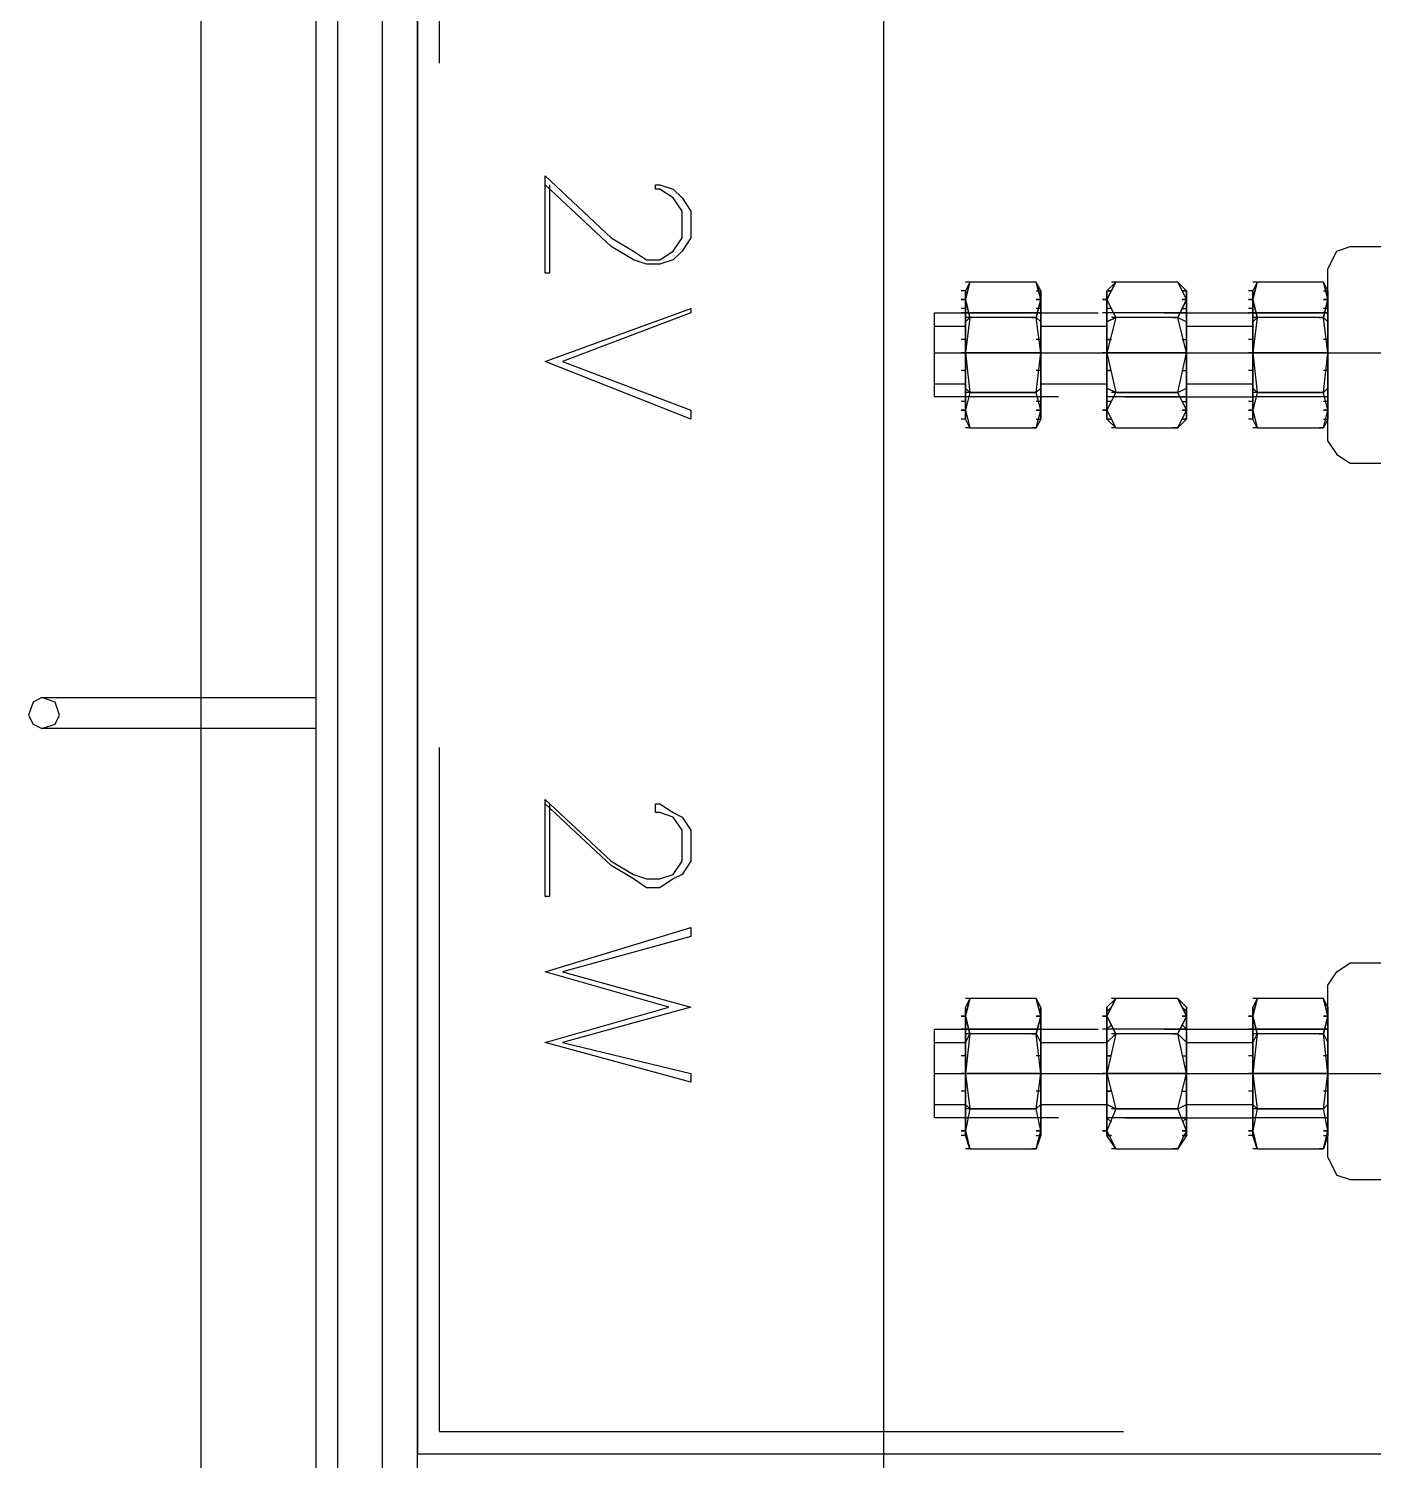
# Model space of a CAD drawing. Header units: metres. Extents: x 531263 to 531754, y 2674954 to 2675327.
# Drawn here: x 531490.2283 to 531490.4249, y 2675206.2842 to 2675206.4935 of the extents above; entities that cross this region are included whole.
import ezdxf

# ---------------------------------------------------------------- set-up
doc = ezdxf.new("R2010")
doc.units = ezdxf.units.M
doc.header["$MEASUREMENT"] = 0
doc.linetypes.add('PDF_IMPORT', pattern=[1, 0.8, -0.2])
doc.layers.add('IDT', color=7, linetype='Continuous')

# ---------------------------------------------------------------- blocks, each defined once
blk = doc.blocks.new('IDT')
at = {"layer": 'IDT', "color": 7}
blk.add_line((27.40598, 20.86041), (27.40598, 21.66041), dxfattribs=at)
at = {"layer": 'IDT', "color": 0, "lineweight": 25}
for p, q in [((27.47412, 21.5053), (27.47412, 21.01616)), ((27.47929, 21.01616), (27.47929, 21.5053)), ((27.48575, 21.5053), (27.48575, 21.01616)), ((27.48898, 21.01616), (27.48898, 21.5053)), ((27.50578, 21.01616), (27.50578, 21.5053)), ((27.47412, 21.47364), (27.26089, 21.47364)), ((27.47412, 21.04718), (27.47412, 21.47364)), ((27.33778, 21.43358), (27.32809, 21.43358)), ((27.33972, 21.43293), (27.33778, 21.43358)), ((27.34101, 21.43035), (27.33972, 21.43293)), ((27.34101, 21.43035), (27.34101, 21.4213)), ((27.34101, 21.42712), (27.34166, 21.42906)), ((27.34166, 21.42906), (27.34101, 21.42647)), ((27.34166, 21.42906), (27.34101, 21.42647)), ((27.35135, 21.42906), (27.34166, 21.42906)), ((27.34166, 21.42906), (27.3423, 21.42906)), ((27.35199, 21.42647), (27.35135, 21.42906)), ((27.35199, 21.42647), (27.35135, 21.42906)), ((27.35135, 21.42906), (27.35199, 21.42712)), ((27.35135, 21.42906), (27.35199, 21.42906)), ((27.36169, 21.42712), (27.36298, 21.42906)), ((27.36298, 21.42906), (27.36169, 21.42647)), ((27.36298, 21.42906), (27.36169, 21.42647)), ((27.37202, 21.42906), (27.36298, 21.42906)), ((27.36298, 21.42906), (27.36362, 21.42906)), ((27.37332, 21.42647), (27.37202, 21.42906)), ((27.37332, 21.42647), (27.37202, 21.42906)), ((27.37202, 21.42906), (27.37332, 21.42712)), ((27.37202, 21.42906), (27.37267, 21.42906)), ((27.38301, 21.42712), (27.38365, 21.42906)), ((27.38365, 21.42906), (27.38301, 21.42647)), ((27.38365, 21.42906), (27.38301, 21.42647)), ((27.38365, 21.42906), (27.3843, 21.42906)), ((27.39335, 21.42906), (27.38365, 21.42906)), ((27.39399, 21.42647), (27.39335, 21.42906)), ((27.39399, 21.42647), (27.39335, 21.42906)), ((27.39335, 21.42906), (27.39399, 21.42712)), ((27.39335, 21.42906), (27.39399, 21.42906)), ((27.34166, 21.42712), (27.34101, 21.42712)), ((27.34101, 21.42647), (27.34101, 21.42712)), ((27.34101, 21.42712), (27.34101, 21.42647)), ((27.34101, 21.42647), (27.34166, 21.42324)), ((27.34101, 21.42647), (27.34166, 21.42324)), ((27.34101, 21.42259), (27.34101, 21.42647)), ((27.34101, 21.42647), (27.34101, 21.42259)), ((27.34166, 21.42647), (27.34101, 21.42647)), ((27.34101, 21.42647), (27.34166, 21.42647)), ((27.35135, 21.42324), (27.35199, 21.42647)), ((27.35135, 21.42324), (27.35199, 21.42647)), ((27.35199, 21.42712), (27.35264, 21.42712)), ((27.35199, 21.42647), (27.35199, 21.42712)), ((27.35199, 21.42712), (27.35199, 21.42647)), ((27.35199, 21.42647), (27.35199, 21.42259)), ((27.35199, 21.42259), (27.35199, 21.42647)), ((27.35264, 21.42647), (27.35199, 21.42647)), ((27.35199, 21.42647), (27.35264, 21.42647)), ((27.36169, 21.42712), (27.36233, 21.42712)), ((27.36233, 21.42712), (27.36169, 21.42712)), ((27.36169, 21.42647), (27.36169, 21.42712)), ((27.36169, 21.42712), (27.36169, 21.42647)), ((27.36169, 21.42647), (27.36298, 21.42324)), ((27.36169, 21.42647), (27.36298, 21.42324)), ((27.36169, 21.42259), (27.36169, 21.42647)), ((27.36169, 21.42647), (27.36169, 21.42259)), ((27.36233, 21.42647), (27.36169, 21.42647)), ((27.36169, 21.42647), (27.36233, 21.42647)), ((27.37202, 21.42324), (27.37332, 21.42647)), ((27.37202, 21.42324), (27.37332, 21.42647)), ((27.37332, 21.42712), (27.37267, 21.42712)), ((27.37267, 21.42712), (27.37332, 21.42712)), ((27.37332, 21.42647), (27.37332, 21.42712)), ((27.37332, 21.42712), (27.37332, 21.42647)), ((27.37332, 21.42647), (27.37332, 21.42259)), ((27.37332, 21.42259), (27.37332, 21.42647)), ((27.37396, 21.42647), (27.37332, 21.42647)), ((27.37332, 21.42647), (27.37396, 21.42647)), ((27.38366, 21.42712), (27.38301, 21.42712)), ((27.38301, 21.42647), (27.38301, 21.42712)), ((27.38301, 21.42712), (27.38301, 21.42647)), ((27.38301, 21.42647), (27.38365, 21.42324)), ((27.38301, 21.42647), (27.38365, 21.42324)), ((27.38301, 21.42259), (27.38301, 21.42647)), ((27.38301, 21.42647), (27.38301, 21.42259)), ((27.38365, 21.42647), (27.38301, 21.42647)), ((27.38301, 21.42647), (27.38365, 21.42647)), ((27.39335, 21.42324), (27.39399, 21.42647)), ((27.39335, 21.42324), (27.39399, 21.42647)), ((27.39399, 21.42712), (27.39464, 21.42712)), ((27.39399, 21.42647), (27.39399, 21.42712)), ((27.39399, 21.42712), (27.39399, 21.42647)), ((27.39399, 21.42647), (27.39399, 21.42259)), ((27.39399, 21.42259), (27.39399, 21.42647)), ((27.39464, 21.42647), (27.39399, 21.42647)), ((27.39399, 21.42647), (27.39464, 21.42647)), ((27.34101, 21.42518), (27.34101, 21.42453)), ((27.34101, 21.42518), (27.34101, 21.42453)), ((27.34101, 21.42453), (27.34101, 21.42324)), ((27.34101, 21.42324), (27.34101, 21.42453)), ((27.34101, 21.42453), (27.35199, 21.42453)), ((27.35199, 21.42453), (27.35199, 21.42518)), ((27.35199, 21.42518), (27.35199, 21.42453)), ((27.37073, 21.42453), (27.35199, 21.42453)), ((27.35199, 21.42324), (27.35199, 21.42453)), ((27.35199, 21.42453), (27.35199, 21.42324)), ((27.36233, 21.42518), (27.36169, 21.42453)), ((27.36233, 21.42518), (27.36169, 21.42453)), ((27.36169, 21.42453), (27.36169, 21.42324)), ((27.36169, 21.42324), (27.36169, 21.42453)), ((27.36169, 21.42453), (27.37332, 21.42453)), ((27.37267, 21.42518), (27.37332, 21.42453)), ((27.37267, 21.42518), (27.37332, 21.42453)), ((27.37332, 21.42324), (27.37332, 21.42453)), ((27.37332, 21.42453), (27.37332, 21.42324)), ((27.38042, 21.42453), (27.39852, 21.42453)), ((27.38301, 21.42518), (27.38301, 21.42453)), ((27.38301, 21.42518), (27.38301, 21.42453)), ((27.38301, 21.42453), (27.38301, 21.42324)), ((27.38301, 21.42324), (27.38301, 21.42453)), ((27.38301, 21.42453), (27.39399, 21.42453)), ((27.39399, 21.42518), (27.39399, 21.42453)), ((27.39399, 21.42518), (27.39399, 21.42453)), ((27.39399, 21.42324), (27.39399, 21.42453)), ((27.39399, 21.42453), (27.39399, 21.42324)), ((27.39852, 21.42453), (27.39852, 21.41161)), ((27.34166, 21.42324), (27.34101, 21.41807)), ((27.34166, 21.42324), (27.34101, 21.41807)), ((27.34101, 21.42324), (27.34101, 21.4213)), ((27.34101, 21.4213), (27.34101, 21.42324)), ((27.34166, 21.42324), (27.34101, 21.42259)), ((27.34166, 21.42324), (27.34101, 21.42259)), ((27.34101, 21.41807), (27.34101, 21.42259)), ((27.34101, 21.42259), (27.34101, 21.41807)), ((27.34166, 21.42324), (27.35135, 21.42324)), ((27.35135, 21.42324), (27.34166, 21.42324)), ((27.3423, 21.42324), (27.34166, 21.42324)), ((27.34166, 21.42324), (27.3423, 21.42324)), ((27.35199, 21.41807), (27.35135, 21.42324)), ((27.35199, 21.41807), (27.35135, 21.42324)), ((27.35199, 21.42259), (27.35135, 21.42324)), ((27.35135, 21.42324), (27.35199, 21.42259)), ((27.35135, 21.42324), (27.35199, 21.42324)), ((27.35135, 21.42324), (27.35199, 21.42324)), ((27.35199, 21.4213), (27.35199, 21.42324)), ((27.35199, 21.42324), (27.35199, 21.4213)), ((27.35199, 21.42259), (27.35199, 21.41807)), ((27.35199, 21.41807), (27.35199, 21.42259)), ((27.36169, 21.42259), (27.35199, 21.42259)), ((27.36298, 21.42324), (27.36169, 21.41807)), ((27.36298, 21.42324), (27.36169, 21.41807)), ((27.36169, 21.42324), (27.36169, 21.4213)), ((27.36169, 21.4213), (27.36169, 21.42324)), ((27.36298, 21.42324), (27.36169, 21.42259)), ((27.36298, 21.42324), (27.36169, 21.42259)), ((27.36169, 21.41807), (27.36169, 21.42259)), ((27.36169, 21.42259), (27.36169, 21.41807)), ((27.36298, 21.42324), (27.37202, 21.42324)), ((27.37202, 21.42324), (27.36298, 21.42324)), ((27.36362, 21.42324), (27.36298, 21.42324)), ((27.36298, 21.42324), (27.36362, 21.42324)), ((27.37332, 21.41807), (27.37202, 21.42324)), ((27.37332, 21.41807), (27.37202, 21.42324)), ((27.37332, 21.42259), (27.37202, 21.42324)), ((27.37202, 21.42324), (27.37332, 21.42259)), ((27.37202, 21.42324), (27.37267, 21.42324)), ((27.37202, 21.42324), (27.37267, 21.42324)), ((27.37332, 21.4213), (27.37332, 21.42324)), ((27.37332, 21.42324), (27.37332, 21.4213)), ((27.37332, 21.42259), (27.37332, 21.41807)), ((27.37332, 21.41807), (27.37332, 21.42259)), ((27.38301, 21.42259), (27.37332, 21.42259)), ((27.38365, 21.42324), (27.38301, 21.41807)), ((27.38365, 21.42324), (27.38301, 21.41807)), ((27.38301, 21.42324), (27.38301, 21.4213)), ((27.38301, 21.4213), (27.38301, 21.42324)), ((27.38365, 21.42324), (27.38301, 21.42259)), ((27.38366, 21.42324), (27.38301, 21.42259)), ((27.38301, 21.41807), (27.38301, 21.42259)), ((27.38301, 21.42259), (27.38301, 21.41807)), ((27.3843, 21.42324), (27.38365, 21.42324)), ((27.38365, 21.42324), (27.3843, 21.42324)), ((27.38365, 21.42324), (27.39335, 21.42324)), ((27.39335, 21.42324), (27.38365, 21.42324)), ((27.39399, 21.41807), (27.39335, 21.42324)), ((27.39399, 21.41807), (27.39335, 21.42324)), ((27.39399, 21.42259), (27.39335, 21.42324)), ((27.39335, 21.42324), (27.39399, 21.42259)), ((27.39335, 21.42324), (27.39399, 21.42324)), ((27.39335, 21.42324), (27.39399, 21.42324)), ((27.39399, 21.4213), (27.39399, 21.42324)), ((27.39399, 21.42324), (27.39399, 21.4213)), ((27.39399, 21.42259), (27.39399, 21.41807)), ((27.39399, 21.41807), (27.39399, 21.42259)), ((27.39852, 21.42259), (27.39399, 21.42259)), ((27.34101, 21.4213), (27.34101, 21.41807)), ((27.34101, 21.41807), (27.34101, 21.4213)), ((27.34101, 21.42066), (27.34166, 21.42066)), ((27.34101, 21.42066), (27.34166, 21.42066)), ((27.35199, 21.41807), (27.35199, 21.4213)), ((27.35199, 21.4213), (27.35199, 21.41807)), ((27.35199, 21.42066), (27.35264, 21.42066)), ((27.36169, 21.4213), (27.36169, 21.41807)), ((27.36169, 21.41807), (27.36169, 21.4213)), ((27.36233, 21.42066), (27.36169, 21.42066)), ((27.36233, 21.42066), (27.36169, 21.42066)), ((27.37267, 21.42066), (27.37332, 21.42066)), ((27.37332, 21.42066), (27.37267, 21.42066)), ((27.37332, 21.41807), (27.37332, 21.4213)), ((27.37332, 21.4213), (27.37332, 21.41807)), ((27.38301, 21.4213), (27.38301, 21.41807)), ((27.38301, 21.41807), (27.38301, 21.4213)), ((27.38301, 21.42066), (27.38365, 21.42066)), ((27.38301, 21.42066), (27.38366, 21.42066)), ((27.39399, 21.41807), (27.39399, 21.4213)), ((27.39399, 21.4213), (27.39399, 21.41807)), ((27.39399, 21.42066), (27.39464, 21.42066)), ((27.34101, 21.41807), (27.34166, 21.41226)), ((27.34101, 21.41807), (27.34166, 21.41226)), ((27.34101, 21.41807), (27.34101, 21.41355)), ((27.34101, 21.41355), (27.34101, 21.41807)), ((27.34101, 21.41807), (27.34101, 21.41484)), ((27.34101, 21.41484), (27.34101, 21.41807)), ((27.35199, 21.41807), (27.34101, 21.41807)), ((27.34101, 21.41807), (27.35199, 21.41807)), ((27.34166, 21.41807), (27.34101, 21.41807)), ((27.34101, 21.41807), (27.34166, 21.41807)), ((27.35135, 21.41226), (27.35199, 21.41807)), ((27.35135, 21.41226), (27.35199, 21.41807)), ((27.35199, 21.41807), (27.35199, 21.41355)), ((27.35199, 21.41355), (27.35199, 21.41807)), ((27.35199, 21.41484), (27.35199, 21.41807)), ((27.35199, 21.41807), (27.35199, 21.41484)), ((27.35199, 21.41807), (27.35264, 21.41807)), ((27.36169, 21.41807), (27.36298, 21.41226)), ((27.36169, 21.41807), (27.36298, 21.41226)), ((27.36169, 21.41807), (27.36169, 21.41355)), ((27.36169, 21.41355), (27.36169, 21.41807)), ((27.36169, 21.41807), (27.36169, 21.41484)), ((27.36169, 21.41484), (27.36169, 21.41807)), ((27.37332, 21.41807), (27.36169, 21.41807)), ((27.36169, 21.41807), (27.37332, 21.41807)), ((27.36233, 21.41807), (27.36169, 21.41807)), ((27.36169, 21.41807), (27.36233, 21.41807)), ((27.37202, 21.41226), (27.37332, 21.41807)), ((27.37202, 21.41226), (27.37332, 21.41807)), ((27.37332, 21.41807), (27.37332, 21.41355)), ((27.37332, 21.41355), (27.37332, 21.41807)), ((27.37332, 21.41484), (27.37332, 21.41807)), ((27.37332, 21.41807), (27.37332, 21.41484)), ((27.37332, 21.41807), (27.37396, 21.41807)), ((27.38301, 21.41807), (27.38365, 21.41226)), ((27.38301, 21.41807), (27.38365, 21.41226)), ((27.38301, 21.41807), (27.38301, 21.41355)), ((27.38301, 21.41355), (27.38301, 21.41807)), ((27.38301, 21.41807), (27.38301, 21.41484)), ((27.38301, 21.41484), (27.38301, 21.41807)), ((27.39399, 21.41807), (27.38301, 21.41807)), ((27.38301, 21.41807), (27.39399, 21.41807)), ((27.38365, 21.41807), (27.38301, 21.41807)), ((27.38301, 21.41807), (27.38365, 21.41807)), ((27.39335, 21.41226), (27.39399, 21.41807)), ((27.39335, 21.41226), (27.39399, 21.41807)), ((27.39399, 21.41807), (27.39399, 21.41355)), ((27.39399, 21.41355), (27.39399, 21.41807)), ((27.39399, 21.41484), (27.39399, 21.41807)), ((27.39399, 21.41807), (27.39399, 21.41484)), ((27.39399, 21.41807), (27.39464, 21.41807)), ((27.43416, 21.41807), (27.43416, 21.41936)), ((27.43416, 21.41936), (27.45548, 21.41355)), ((27.4529, 21.41355), (27.43416, 21.41807)), ((27.34101, 21.41549), (27.34166, 21.41549)), ((27.34101, 21.41549), (27.34166, 21.41549)), ((27.34101, 21.41484), (27.34101, 21.41226)), ((27.34101, 21.41226), (27.34101, 21.41484)), ((27.34101, 21.41419), (27.34101, 21.40515)), ((27.35199, 21.41549), (27.35264, 21.41549)), ((27.35199, 21.41226), (27.35199, 21.41484)), ((27.35199, 21.41484), (27.35199, 21.41226)), ((27.36233, 21.41549), (27.36169, 21.41549)), ((27.36233, 21.41549), (27.36169, 21.41549)), ((27.36169, 21.41484), (27.36169, 21.41226)), ((27.36169, 21.41226), (27.36169, 21.41484)), ((27.37267, 21.41549), (27.37332, 21.41549)), ((27.37332, 21.41549), (27.37267, 21.41549)), ((27.37332, 21.41226), (27.37332, 21.41484)), ((27.37332, 21.41484), (27.37332, 21.41226)), ((27.38301, 21.41549), (27.38365, 21.41549)), ((27.38301, 21.41549), (27.38366, 21.41549)), ((27.38301, 21.41484), (27.38301, 21.41226)), ((27.38301, 21.41226), (27.38301, 21.41484)), ((27.39399, 21.41549), (27.39464, 21.41549)), ((27.39399, 21.41226), (27.39399, 21.41484)), ((27.39399, 21.41484), (27.39399, 21.41226)), ((27.34101, 21.41355), (27.34101, 21.40967)), ((27.34101, 21.40967), (27.34101, 21.41355)), ((27.34166, 21.41226), (27.34101, 21.41355)), ((27.34166, 21.41226), (27.34101, 21.41355)), ((27.34166, 21.41226), (27.34101, 21.40967)), ((27.34101, 21.40967), (27.34166, 21.41226)), ((27.34101, 21.41226), (27.34101, 21.41161)), ((27.34101, 21.41161), (27.34101, 21.41226)), ((27.36492, 21.41161), (27.34101, 21.41161)), ((27.34101, 21.41096), (27.34101, 21.41161)), ((27.34101, 21.41096), (27.34101, 21.41161)), ((27.34101, 21.41161), (27.35199, 21.41161)), ((27.34101, 21.41161), (27.34166, 21.41161)), ((27.34166, 21.41226), (27.35135, 21.41226)), ((27.34166, 21.41226), (27.35135, 21.41226)), ((27.3423, 21.41226), (27.34166, 21.41226)), ((27.34166, 21.41226), (27.3423, 21.41226)), ((27.35199, 21.41355), (27.35135, 21.41226)), ((27.35135, 21.41226), (27.35199, 21.41355)), ((27.35199, 21.40967), (27.35135, 21.41226)), ((27.35135, 21.41226), (27.35199, 21.40967)), ((27.35135, 21.41226), (27.35199, 21.41226)), ((27.35199, 21.41355), (27.35199, 21.40967)), ((27.35199, 21.40967), (27.35199, 21.41355)), ((27.36169, 21.41355), (27.35199, 21.41355)), ((27.35199, 21.41161), (27.35199, 21.41226)), ((27.35199, 21.41226), (27.35199, 21.41161)), ((27.35199, 21.41096), (27.35199, 21.41161)), ((27.35199, 21.41096), (27.35199, 21.41161)), ((27.35199, 21.41161), (27.35264, 21.41161)), ((27.36169, 21.41355), (27.36169, 21.40967)), ((27.36169, 21.40967), (27.36169, 21.41355)), ((27.36298, 21.41226), (27.36169, 21.41355)), ((27.36298, 21.41226), (27.36169, 21.41355)), ((27.36298, 21.41226), (27.36169, 21.40967)), ((27.36169, 21.40967), (27.36298, 21.41226)), ((27.36169, 21.41226), (27.36169, 21.41161)), ((27.36169, 21.41161), (27.36169, 21.41226)), ((27.36233, 21.41096), (27.36169, 21.41161)), ((27.36233, 21.41096), (27.36169, 21.41161)), ((27.36169, 21.41161), (27.37332, 21.41161)), ((27.36169, 21.41161), (27.36233, 21.41161)), ((27.36298, 21.41226), (27.37202, 21.41226)), ((27.36298, 21.41226), (27.37202, 21.41226)), ((27.36362, 21.41226), (27.36298, 21.41226)), ((27.36298, 21.41226), (27.36362, 21.41226)), ((27.37332, 21.41355), (27.37202, 21.41226)), ((27.37202, 21.41226), (27.37332, 21.41355)), ((27.37332, 21.40967), (27.37202, 21.41226)), ((27.37202, 21.41226), (27.37332, 21.40967)), ((27.37202, 21.41226), (27.37267, 21.41226)), ((27.37332, 21.41161), (27.37267, 21.41096)), ((27.37267, 21.41096), (27.37332, 21.41161)), ((27.37332, 21.41355), (27.37332, 21.40967)), ((27.37332, 21.40967), (27.37332, 21.41355)), ((27.38301, 21.41355), (27.37332, 21.41355)), ((27.37332, 21.41161), (27.37332, 21.41226)), ((27.37332, 21.41226), (27.37332, 21.41161)), ((27.37332, 21.41161), (27.37396, 21.41161)), ((27.39852, 21.41161), (27.37461, 21.41161)), ((27.38301, 21.41355), (27.38301, 21.40967)), ((27.38301, 21.40967), (27.38301, 21.41355)), ((27.38365, 21.41226), (27.38301, 21.41355)), ((27.38366, 21.41226), (27.38301, 21.41355)), ((27.38365, 21.41226), (27.38301, 21.40967)), ((27.38301, 21.40967), (27.38365, 21.41226)), ((27.38301, 21.41226), (27.38301, 21.41161)), ((27.38301, 21.41161), (27.38301, 21.41226)), ((27.38301, 21.41096), (27.38301, 21.41161)), ((27.38301, 21.41096), (27.38301, 21.41161)), ((27.38301, 21.41161), (27.39399, 21.41161)), ((27.38301, 21.41161), (27.38365, 21.41161)), ((27.3843, 21.41226), (27.38365, 21.41226)), ((27.38365, 21.41226), (27.3843, 21.41226)), ((27.38365, 21.41226), (27.39335, 21.41226)), ((27.38365, 21.41226), (27.39335, 21.41226)), ((27.39399, 21.41355), (27.39335, 21.41226)), ((27.39335, 21.41226), (27.39399, 21.41355)), ((27.39399, 21.40967), (27.39335, 21.41226)), ((27.39335, 21.41226), (27.39399, 21.40967)), ((27.39335, 21.41226), (27.39399, 21.41226)), ((27.39399, 21.41355), (27.39399, 21.40967)), ((27.39399, 21.40967), (27.39399, 21.41355)), ((27.39852, 21.41355), (27.39399, 21.41355)), ((27.39399, 21.41161), (27.39399, 21.41226)), ((27.39399, 21.41226), (27.39399, 21.41161)), ((27.39399, 21.41096), (27.39399, 21.41161)), ((27.39399, 21.41096), (27.39399, 21.41161)), ((27.39399, 21.41161), (27.39464, 21.41161)), ((27.43416, 21.40838), (27.4529, 21.41355)), ((27.45548, 21.41355), (27.43739, 21.40838)), ((27.34101, 21.40967), (27.34166, 21.40709)), ((27.34166, 21.40709), (27.34101, 21.40967)), ((27.34101, 21.40967), (27.34101, 21.40838)), ((27.34101, 21.40838), (27.34101, 21.40967)), ((27.34166, 21.40967), (27.34101, 21.40967)), ((27.34101, 21.40967), (27.34166, 21.40967)), ((27.35135, 21.40709), (27.35199, 21.40967)), ((27.35199, 21.40967), (27.35135, 21.40709)), ((27.35199, 21.40967), (27.35199, 21.40838)), ((27.35199, 21.40838), (27.35199, 21.40967)), ((27.35264, 21.40967), (27.35199, 21.40967)), ((27.35199, 21.40967), (27.35264, 21.40967)), ((27.36169, 21.40967), (27.36298, 21.40709)), ((27.36298, 21.40709), (27.36169, 21.40967)), ((27.36169, 21.40967), (27.36169, 21.40838)), ((27.36169, 21.40838), (27.36169, 21.40967)), ((27.36233, 21.40967), (27.36169, 21.40967)), ((27.36169, 21.40967), (27.36233, 21.40967)), ((27.37202, 21.40709), (27.37332, 21.40967)), ((27.37332, 21.40967), (27.37202, 21.40709)), ((27.37332, 21.40967), (27.37332, 21.40838)), ((27.37332, 21.40838), (27.37332, 21.40967)), ((27.37396, 21.40967), (27.37332, 21.40967)), ((27.37332, 21.40967), (27.37396, 21.40967)), ((27.38301, 21.40967), (27.38365, 21.40709)), ((27.38365, 21.40709), (27.38301, 21.40967)), ((27.38301, 21.40967), (27.38301, 21.40838)), ((27.38301, 21.40838), (27.38301, 21.40967)), ((27.38365, 21.40967), (27.38301, 21.40967)), ((27.38301, 21.40967), (27.38365, 21.40967)), ((27.39335, 21.40709), (27.39399, 21.40967)), ((27.39399, 21.40967), (27.39335, 21.40709)), ((27.39399, 21.40967), (27.39399, 21.40838)), ((27.39399, 21.40838), (27.39399, 21.40967)), ((27.39464, 21.40967), (27.39399, 21.40967)), ((27.39399, 21.40967), (27.39464, 21.40967)), ((27.34101, 21.40902), (27.34101, 21.40838)), ((27.34101, 21.40838), (27.34101, 21.40902)), ((27.34101, 21.40838), (27.34166, 21.40709)), ((27.35135, 21.40709), (27.35199, 21.40838)), ((27.35199, 21.40838), (27.35199, 21.40902)), ((27.35199, 21.40838), (27.35199, 21.40902)), ((27.36169, 21.40902), (27.36233, 21.40838)), ((27.36233, 21.40838), (27.36169, 21.40902)), ((27.36298, 21.40709), (27.36169, 21.40838)), ((27.37202, 21.40709), (27.37332, 21.40838)), ((27.37332, 21.40902), (27.37267, 21.40838)), ((27.37267, 21.40838), (27.37332, 21.40902)), ((27.38301, 21.40902), (27.38301, 21.40838)), ((27.38301, 21.40838), (27.38301, 21.40902)), ((27.38301, 21.40838), (27.38365, 21.40709)), ((27.39335, 21.40709), (27.39399, 21.40838)), ((27.39399, 21.40838), (27.39399, 21.40902)), ((27.39399, 21.40838), (27.39399, 21.40902)), ((27.4529, 21.40321), (27.43416, 21.40838)), ((27.43739, 21.40838), (27.45548, 21.40321)), ((27.34166, 21.40709), (27.35135, 21.40709)), ((27.34166, 21.40709), (27.3423, 21.40709)), ((27.35135, 21.40709), (27.35199, 21.40709)), ((27.36298, 21.40709), (27.37202, 21.40709)), ((27.36298, 21.40709), (27.36362, 21.40709)), ((27.37202, 21.40709), (27.37267, 21.40709)), ((27.38365, 21.40709), (27.3843, 21.40709)), ((27.38365, 21.40709), (27.39335, 21.40709)), ((27.39335, 21.40709), (27.39399, 21.40709)), ((27.33972, 21.40321), (27.33778, 21.40192)), ((27.34101, 21.40515), (27.33972, 21.40321)), ((27.45548, 21.40321), (27.43416, 21.39675)), ((27.43416, 21.39804), (27.4529, 21.40321)), ((27.33778, 21.40192), (27.32809, 21.40192)), ((27.43416, 21.39675), (27.43416, 21.39804)), ((27.43675, 21.38964), (27.43868, 21.39093)), ((27.43868, 21.39093), (27.44062, 21.39093)), ((27.44062, 21.39093), (27.44256, 21.38964)), ((27.45484, 21.37866), (27.45484, 21.39222)), ((27.45484, 21.39222), (27.45548, 21.39222)), ((27.45548, 21.39222), (27.45548, 21.37801)), ((27.43416, 21.38706), (27.43545, 21.38899)), ((27.43545, 21.38899), (27.43675, 21.38964)), ((27.43675, 21.38899), (27.43545, 21.38706)), ((27.43868, 21.38964), (27.43675, 21.38899)), ((27.44062, 21.38964), (27.43868, 21.38964)), ((27.44256, 21.38899), (27.44062, 21.38964)), ((27.44256, 21.38964), (27.44579, 21.3877)), ((27.44579, 21.38706), (27.44256, 21.38899)), ((27.43416, 21.38253), (27.43416, 21.38706)), ((27.43545, 21.38706), (27.43545, 21.38253)), ((27.44579, 21.3877), (27.45548, 21.37866)), ((27.45548, 21.37801), (27.44579, 21.38706)), ((27.43545, 21.38059), (27.43416, 21.38253)), ((27.43545, 21.38253), (27.43675, 21.38059)), ((27.43675, 21.37995), (27.43545, 21.38059)), ((27.43675, 21.38059), (27.43868, 21.37995)), ((27.43868, 21.37866), (27.43675, 21.37995)), ((27.43868, 21.37995), (27.43933, 21.37995)), ((27.43933, 21.37866), (27.43868, 21.37866)), ((27.43933, 21.37995), (27.43933, 21.37866)), ((27.48898, 21.36315), (27.48898, 21.36767)), ((27.48898, 21.36767), (27.52904, 21.36767)), ((27.52904, 21.36767), (27.5271, 21.36702)), ((27.53033, 21.36702), (27.52904, 21.36767)), ((27.5271, 21.36702), (27.52646, 21.36573)), ((27.52646, 21.36573), (27.5271, 21.36379)), ((27.53098, 21.36573), (27.53033, 21.36702)), ((27.53033, 21.36379), (27.53098, 21.36573)), ((27.5271, 21.36379), (27.52904, 21.36315)), ((27.52904, 21.36315), (27.53033, 21.36379)), ((27.52904, 21.36315), (27.48898, 21.36315)), ((27.33778, 21.3289), (27.32809, 21.3289)), ((27.33972, 21.32761), (27.33778, 21.3289)), ((27.34101, 21.32567), (27.33972, 21.32761)), ((27.34101, 21.32567), (27.34101, 21.31662)), ((27.34101, 21.32244), (27.34166, 21.32373)), ((27.34166, 21.32373), (27.34101, 21.32115)), ((27.34166, 21.32373), (27.34101, 21.32115)), ((27.35135, 21.32373), (27.34166, 21.32373)), ((27.34166, 21.32373), (27.3423, 21.32373)), ((27.35199, 21.32115), (27.35135, 21.32373)), ((27.35199, 21.32115), (27.35135, 21.32373)), ((27.35135, 21.32373), (27.35199, 21.32244)), ((27.35135, 21.32373), (27.35199, 21.32373)), ((27.36169, 21.32244), (27.36298, 21.32373)), ((27.36298, 21.32373), (27.36169, 21.32115)), ((27.36298, 21.32373), (27.36169, 21.32115)), ((27.37202, 21.32373), (27.36298, 21.32373)), ((27.36298, 21.32373), (27.36362, 21.32373)), ((27.37332, 21.32115), (27.37202, 21.32373)), ((27.37332, 21.32115), (27.37202, 21.32373)), ((27.37202, 21.32373), (27.37332, 21.32244)), ((27.37202, 21.32373), (27.37267, 21.32373)), ((27.38301, 21.32244), (27.38365, 21.32373)), ((27.38365, 21.32373), (27.38301, 21.32115)), ((27.38365, 21.32373), (27.38301, 21.32115)), ((27.38365, 21.32373), (27.3843, 21.32373)), ((27.39335, 21.32373), (27.38365, 21.32373)), ((27.39399, 21.32115), (27.39335, 21.32373)), ((27.39399, 21.32115), (27.39335, 21.32373)), ((27.39335, 21.32373), (27.39399, 21.32244)), ((27.39335, 21.32373), (27.39399, 21.32373)), ((27.34166, 21.32244), (27.34101, 21.32244)), ((27.34101, 21.32115), (27.34101, 21.32244)), ((27.34101, 21.32244), (27.34101, 21.32115)), ((27.35199, 21.32244), (27.35264, 21.32244)), ((27.35199, 21.32115), (27.35199, 21.32244)), ((27.35199, 21.32244), (27.35199, 21.32115)), ((27.36169, 21.32244), (27.36233, 21.32244)), ((27.36233, 21.32244), (27.36169, 21.32244)), ((27.36169, 21.32115), (27.36169, 21.32244)), ((27.36169, 21.32244), (27.36169, 21.32115)), ((27.37332, 21.32244), (27.37267, 21.32244)), ((27.37267, 21.32244), (27.37332, 21.32244)), ((27.37332, 21.32115), (27.37332, 21.32244)), ((27.37332, 21.32244), (27.37332, 21.32115)), ((27.38366, 21.32244), (27.38301, 21.32244)), ((27.38301, 21.32115), (27.38301, 21.32244)), ((27.38301, 21.32244), (27.38301, 21.32115)), ((27.39399, 21.32244), (27.39464, 21.32244)), ((27.39399, 21.32115), (27.39399, 21.32244)), ((27.39399, 21.32244), (27.39399, 21.32115)), ((27.43416, 21.32115), (27.43416, 21.32244)), ((27.43416, 21.32244), (27.45548, 21.31404)), ((27.34101, 21.32115), (27.34166, 21.31856)), ((27.34101, 21.32115), (27.34166, 21.31856)), ((27.34101, 21.31792), (27.34101, 21.32115)), ((27.34101, 21.32115), (27.34101, 21.31792)), ((27.34166, 21.32115), (27.34101, 21.32115)), ((27.34101, 21.32115), (27.34166, 21.32115)), ((27.34101, 21.31986), (27.34166, 21.31986)), ((27.34101, 21.31986), (27.34166, 21.31986)), ((27.35135, 21.31856), (27.35199, 21.32115)), ((27.35135, 21.31856), (27.35199, 21.32115)), ((27.35199, 21.32115), (27.35199, 21.31792)), ((27.35199, 21.31792), (27.35199, 21.32115)), ((27.35264, 21.32115), (27.35199, 21.32115)), ((27.35199, 21.32115), (27.35264, 21.32115)), ((27.35199, 21.31986), (27.35264, 21.31986)), ((27.35199, 21.31986), (27.35264, 21.31986)), ((27.36169, 21.32115), (27.36298, 21.31856)), ((27.36169, 21.32115), (27.36298, 21.31856)), ((27.36169, 21.31792), (27.36169, 21.32115)), ((27.36169, 21.32115), (27.36169, 21.31792)), ((27.36233, 21.32115), (27.36169, 21.32115)), ((27.36169, 21.32115), (27.36233, 21.32115)), ((27.36233, 21.31986), (27.36169, 21.31986)), ((27.36233, 21.31986), (27.36169, 21.31986)), ((27.37202, 21.31856), (27.37332, 21.32115)), ((27.37202, 21.31856), (27.37332, 21.32115)), ((27.37267, 21.31986), (27.37332, 21.31986)), ((27.37267, 21.31986), (27.37332, 21.31986)), ((27.37332, 21.32115), (27.37332, 21.31792)), ((27.37332, 21.31792), (27.37332, 21.32115)), ((27.37396, 21.32115), (27.37332, 21.32115)), ((27.37332, 21.32115), (27.37396, 21.32115)), ((27.38301, 21.32115), (27.38365, 21.31856)), ((27.38301, 21.32115), (27.38365, 21.31856)), ((27.38301, 21.31792), (27.38301, 21.32115)), ((27.38301, 21.32115), (27.38301, 21.31792)), ((27.38365, 21.32115), (27.38301, 21.32115)), ((27.38301, 21.32115), (27.38365, 21.32115)), ((27.38301, 21.31986), (27.38365, 21.31986)), ((27.38301, 21.31986), (27.38366, 21.31986)), ((27.39335, 21.31856), (27.39399, 21.32115)), ((27.39335, 21.31856), (27.39399, 21.32115)), ((27.39399, 21.32115), (27.39399, 21.31792)), ((27.39399, 21.31792), (27.39399, 21.32115)), ((27.39464, 21.32115), (27.39399, 21.32115)), ((27.39399, 21.32115), (27.39464, 21.32115)), ((27.39399, 21.31986), (27.39464, 21.31986)), ((27.39399, 21.31986), (27.39464, 21.31986)), ((27.4529, 21.31404), (27.43416, 21.32115)), ((27.34101, 21.31921), (27.34101, 21.31856)), ((27.34101, 21.31856), (27.34101, 21.31921)), ((27.34101, 21.31921), (27.35199, 21.31921)), ((27.34166, 21.31856), (27.34101, 21.31275)), ((27.34166, 21.31856), (27.34101, 21.31275)), ((27.34101, 21.31856), (27.34101, 21.31598)), ((27.34101, 21.31598), (27.34101, 21.31856)), ((27.34166, 21.31856), (27.34101, 21.31792)), ((27.34166, 21.31856), (27.34101, 21.31792)), ((27.34101, 21.31275), (27.34101, 21.31792)), ((27.34101, 21.31792), (27.34101, 21.31275)), ((27.34166, 21.31856), (27.35135, 21.31856)), ((27.35135, 21.31856), (27.34166, 21.31856)), ((27.3423, 21.31856), (27.34166, 21.31856)), ((27.34166, 21.31856), (27.3423, 21.31856)), ((27.35199, 21.31275), (27.35135, 21.31856)), ((27.35199, 21.31275), (27.35135, 21.31856)), ((27.35199, 21.31792), (27.35135, 21.31856)), ((27.35135, 21.31856), (27.35199, 21.31792)), ((27.35135, 21.31856), (27.35199, 21.31856)), ((27.35135, 21.31856), (27.35199, 21.31856)), ((27.37073, 21.31921), (27.35199, 21.31921)), ((27.35199, 21.31856), (27.35199, 21.31921)), ((27.35199, 21.31921), (27.35199, 21.31856)), ((27.35199, 21.31598), (27.35199, 21.31856)), ((27.35199, 21.31856), (27.35199, 21.31598)), ((27.35199, 21.31792), (27.35199, 21.31275)), ((27.35199, 21.31275), (27.35199, 21.31792)), ((27.36169, 21.31921), (27.36169, 21.31856)), ((27.36169, 21.31856), (27.36169, 21.31921)), ((27.36169, 21.31921), (27.37332, 21.31921)), ((27.36298, 21.31856), (27.36169, 21.31275)), ((27.36298, 21.31856), (27.36169, 21.31275)), ((27.36169, 21.31856), (27.36169, 21.31598)), ((27.36169, 21.31598), (27.36169, 21.31856)), ((27.36298, 21.31856), (27.36169, 21.31792)), ((27.36298, 21.31856), (27.36169, 21.31792)), ((27.36169, 21.31275), (27.36169, 21.31792)), ((27.36169, 21.31792), (27.36169, 21.31275)), ((27.36298, 21.31856), (27.37202, 21.31856)), ((27.37202, 21.31856), (27.36298, 21.31856)), ((27.36362, 21.31856), (27.36298, 21.31856)), ((27.36298, 21.31856), (27.36362, 21.31856)), ((27.37332, 21.31275), (27.37202, 21.31856)), ((27.37332, 21.31275), (27.37202, 21.31856)), ((27.37332, 21.31792), (27.37202, 21.31856)), ((27.37202, 21.31856), (27.37332, 21.31792)), ((27.37202, 21.31856), (27.37267, 21.31856)), ((27.37202, 21.31856), (27.37267, 21.31856)), ((27.37332, 21.31856), (27.37332, 21.31921)), ((27.37332, 21.31921), (27.37332, 21.31856)), ((27.37332, 21.31598), (27.37332, 21.31856)), ((27.37332, 21.31856), (27.37332, 21.31598)), ((27.37332, 21.31792), (27.37332, 21.31275)), ((27.37332, 21.31275), (27.37332, 21.31792)), ((27.38042, 21.31921), (27.39852, 21.31921)), ((27.38301, 21.31921), (27.38301, 21.31856)), ((27.38301, 21.31856), (27.38301, 21.31921)), ((27.38301, 21.31921), (27.39399, 21.31921)), ((27.38365, 21.31856), (27.38301, 21.31275)), ((27.38365, 21.31856), (27.38301, 21.31275)), ((27.38301, 21.31856), (27.38301, 21.31598)), ((27.38301, 21.31598), (27.38301, 21.31856)), ((27.38365, 21.31856), (27.38301, 21.31792)), ((27.38366, 21.31856), (27.38301, 21.31792)), ((27.38301, 21.31275), (27.38301, 21.31792)), ((27.38301, 21.31792), (27.38301, 21.31275)), ((27.3843, 21.31856), (27.38365, 21.31856)), ((27.38365, 21.31856), (27.3843, 21.31856)), ((27.38365, 21.31856), (27.39335, 21.31856)), ((27.39335, 21.31856), (27.38365, 21.31856)), ((27.39399, 21.31275), (27.39335, 21.31856)), ((27.39399, 21.31275), (27.39335, 21.31856)), ((27.39399, 21.31792), (27.39335, 21.31856)), ((27.39335, 21.31856), (27.39399, 21.31792)), ((27.39335, 21.31856), (27.39399, 21.31856)), ((27.39335, 21.31856), (27.39399, 21.31856)), ((27.39399, 21.31856), (27.39399, 21.31921)), ((27.39399, 21.31921), (27.39399, 21.31856)), ((27.39399, 21.31598), (27.39399, 21.31856)), ((27.39399, 21.31856), (27.39399, 21.31598)), ((27.39399, 21.31792), (27.39399, 21.31275)), ((27.39399, 21.31275), (27.39399, 21.31792)), ((27.39852, 21.31921), (27.39852, 21.30693)), ((27.34101, 21.31598), (27.34101, 21.31275)), ((27.34101, 21.31275), (27.34101, 21.31598)), ((27.34101, 21.31533), (27.34166, 21.31533)), ((27.34101, 21.31533), (27.34166, 21.31533)), ((27.36169, 21.31727), (27.35199, 21.31727)), ((27.35199, 21.31275), (27.35199, 21.31598)), ((27.35199, 21.31598), (27.35199, 21.31275)), ((27.35199, 21.31533), (27.35264, 21.31533)), ((27.36169, 21.31598), (27.36169, 21.31275)), ((27.36169, 21.31275), (27.36169, 21.31598)), ((27.36233, 21.31533), (27.36169, 21.31533)), ((27.36233, 21.31533), (27.36169, 21.31533)), ((27.37267, 21.31533), (27.37332, 21.31533)), ((27.37332, 21.31533), (27.37267, 21.31533)), ((27.38301, 21.31727), (27.37332, 21.31727)), ((27.37332, 21.31275), (27.37332, 21.31598)), ((27.37332, 21.31598), (27.37332, 21.31275)), ((27.38301, 21.31598), (27.38301, 21.31275)), ((27.38301, 21.31275), (27.38301, 21.31598)), ((27.38301, 21.31533), (27.38365, 21.31533)), ((27.38301, 21.31533), (27.38366, 21.31533)), ((27.39852, 21.31727), (27.39399, 21.31727)), ((27.39399, 21.31275), (27.39399, 21.31598)), ((27.39399, 21.31598), (27.39399, 21.31275)), ((27.39399, 21.31533), (27.39464, 21.31533)), ((27.45548, 21.31404), (27.43416, 21.30629)), ((27.43416, 21.30693), (27.4529, 21.31404)), ((27.34101, 21.31275), (27.34166, 21.30758)), ((27.34101, 21.31275), (27.34166, 21.30758)), ((27.34101, 21.31275), (27.34101, 21.30822)), ((27.34101, 21.30822), (27.34101, 21.31275)), ((27.34101, 21.31275), (27.34101, 21.31016)), ((27.34101, 21.31016), (27.34101, 21.31275)), ((27.35199, 21.31275), (27.34101, 21.31275)), ((27.34101, 21.31275), (27.35199, 21.31275)), ((27.34166, 21.31275), (27.34101, 21.31275)), ((27.34101, 21.31275), (27.34166, 21.31275)), ((27.35135, 21.30758), (27.35199, 21.31275)), ((27.35135, 21.30758), (27.35199, 21.31275)), ((27.35199, 21.31275), (27.35199, 21.30822)), ((27.35199, 21.30822), (27.35199, 21.31275)), ((27.35199, 21.31016), (27.35199, 21.31275)), ((27.35199, 21.31275), (27.35199, 21.31016)), ((27.35199, 21.31275), (27.35264, 21.31275)), ((27.36169, 21.31275), (27.36298, 21.30758)), ((27.36169, 21.31275), (27.36298, 21.30758)), ((27.36169, 21.31275), (27.36169, 21.30822)), ((27.36169, 21.30822), (27.36169, 21.31275)), ((27.36169, 21.31275), (27.36169, 21.31016)), ((27.36169, 21.31016), (27.36169, 21.31275)), ((27.37332, 21.31275), (27.36169, 21.31275)), ((27.36169, 21.31275), (27.37332, 21.31275)), ((27.36233, 21.31275), (27.36169, 21.31275)), ((27.36169, 21.31275), (27.36233, 21.31275)), ((27.37202, 21.30758), (27.37332, 21.31275)), ((27.37202, 21.30758), (27.37332, 21.31275)), ((27.37332, 21.31275), (27.37332, 21.30822)), ((27.37332, 21.30822), (27.37332, 21.31275)), ((27.37332, 21.31016), (27.37332, 21.31275)), ((27.37332, 21.31275), (27.37332, 21.31016)), ((27.37332, 21.31275), (27.37396, 21.31275)), ((27.38301, 21.31275), (27.38365, 21.30758)), ((27.38301, 21.31275), (27.38365, 21.30758)), ((27.38301, 21.31275), (27.38301, 21.30822)), ((27.38301, 21.30822), (27.38301, 21.31275)), ((27.38301, 21.31275), (27.38301, 21.31016)), ((27.38301, 21.31016), (27.38301, 21.31275)), ((27.39399, 21.31275), (27.38301, 21.31275)), ((27.38301, 21.31275), (27.39399, 21.31275)), ((27.38365, 21.31275), (27.38301, 21.31275)), ((27.38301, 21.31275), (27.38365, 21.31275)), ((27.39335, 21.30758), (27.39399, 21.31275)), ((27.39335, 21.30758), (27.39399, 21.31275)), ((27.39399, 21.31275), (27.39399, 21.30822)), ((27.39399, 21.30822), (27.39399, 21.31275)), ((27.39399, 21.31016), (27.39399, 21.31275)), ((27.39399, 21.31275), (27.39399, 21.31016)), ((27.39399, 21.31275), (27.39464, 21.31275)), ((27.34101, 21.31081), (27.34166, 21.31081)), ((27.34101, 21.31081), (27.34166, 21.31081)), ((27.34101, 21.31016), (27.34101, 21.30758)), ((27.34101, 21.30758), (27.34101, 21.31016)), ((27.34101, 21.30952), (27.34101, 21.30047)), ((27.35199, 21.31081), (27.35264, 21.31081)), ((27.35199, 21.30758), (27.35199, 21.31016)), ((27.35199, 21.31016), (27.35199, 21.30758)), ((27.36233, 21.31081), (27.36169, 21.31081)), ((27.36233, 21.31081), (27.36169, 21.31081)), ((27.36169, 21.31016), (27.36169, 21.30758)), ((27.36169, 21.30758), (27.36169, 21.31016)), ((27.37267, 21.31081), (27.37332, 21.31081)), ((27.37332, 21.31081), (27.37267, 21.31081)), ((27.37332, 21.30758), (27.37332, 21.31016)), ((27.37332, 21.31016), (27.37332, 21.30758)), ((27.38301, 21.31081), (27.38365, 21.31081)), ((27.38301, 21.31081), (27.38366, 21.31081)), ((27.38301, 21.31016), (27.38301, 21.30758)), ((27.38301, 21.30758), (27.38301, 21.31016)), ((27.39399, 21.31081), (27.39464, 21.31081)), ((27.39399, 21.30758), (27.39399, 21.31016)), ((27.39399, 21.31016), (27.39399, 21.30758)), ((27.34101, 21.30822), (27.34101, 21.30499)), ((27.34101, 21.30499), (27.34101, 21.30822)), ((27.34166, 21.30758), (27.34101, 21.30822)), ((27.34166, 21.30758), (27.34101, 21.30822)), ((27.34166, 21.30758), (27.34101, 21.30499)), ((27.34101, 21.30499), (27.34166, 21.30758)), ((27.34101, 21.30758), (27.34101, 21.30693)), ((27.34101, 21.30693), (27.34101, 21.30758)), ((27.34166, 21.30758), (27.35135, 21.30758)), ((27.34166, 21.30758), (27.35135, 21.30758)), ((27.3423, 21.30758), (27.34166, 21.30758)), ((27.34166, 21.30758), (27.3423, 21.30758)), ((27.35199, 21.30822), (27.35135, 21.30758)), ((27.35135, 21.30758), (27.35199, 21.30822)), ((27.35199, 21.30499), (27.35135, 21.30758)), ((27.35135, 21.30758), (27.35199, 21.30499)), ((27.35135, 21.30758), (27.35199, 21.30758)), ((27.36169, 21.30887), (27.35199, 21.30887)), ((27.35199, 21.30822), (27.35199, 21.30499)), ((27.35199, 21.30499), (27.35199, 21.30822)), ((27.35199, 21.30693), (27.35199, 21.30758)), ((27.35199, 21.30758), (27.35199, 21.30693)), ((27.36169, 21.30822), (27.36169, 21.30499)), ((27.36169, 21.30499), (27.36169, 21.30822)), ((27.36298, 21.30758), (27.36169, 21.30822)), ((27.36298, 21.30758), (27.36169, 21.30822)), ((27.36298, 21.30758), (27.36169, 21.30499)), ((27.36169, 21.30499), (27.36298, 21.30758)), ((27.36169, 21.30758), (27.36169, 21.30693)), ((27.36169, 21.30693), (27.36169, 21.30758)), ((27.36298, 21.30758), (27.37202, 21.30758)), ((27.36298, 21.30758), (27.37202, 21.30758)), ((27.36362, 21.30758), (27.36298, 21.30758)), ((27.36298, 21.30758), (27.36362, 21.30758)), ((27.37332, 21.30822), (27.37202, 21.30758)), ((27.37202, 21.30758), (27.37332, 21.30822)), ((27.37332, 21.30499), (27.37202, 21.30758)), ((27.37202, 21.30758), (27.37332, 21.30499)), ((27.37202, 21.30758), (27.37267, 21.30758)), ((27.38301, 21.30887), (27.37332, 21.30887)), ((27.37332, 21.30822), (27.37332, 21.30499)), ((27.37332, 21.30499), (27.37332, 21.30822)), ((27.37332, 21.30693), (27.37332, 21.30758)), ((27.37332, 21.30758), (27.37332, 21.30693)), ((27.38301, 21.30822), (27.38301, 21.30499)), ((27.38301, 21.30499), (27.38301, 21.30822)), ((27.38365, 21.30758), (27.38301, 21.30822)), ((27.38366, 21.30758), (27.38301, 21.30822)), ((27.38365, 21.30758), (27.38301, 21.30499)), ((27.38301, 21.30499), (27.38365, 21.30758)), ((27.38301, 21.30758), (27.38301, 21.30693)), ((27.38301, 21.30693), (27.38301, 21.30758)), ((27.3843, 21.30758), (27.38365, 21.30758)), ((27.38365, 21.30758), (27.3843, 21.30758)), ((27.38365, 21.30758), (27.39335, 21.30758)), ((27.38365, 21.30758), (27.39335, 21.30758)), ((27.39399, 21.30822), (27.39335, 21.30758)), ((27.39335, 21.30758), (27.39399, 21.30822)), ((27.39399, 21.30499), (27.39335, 21.30758)), ((27.39335, 21.30758), (27.39399, 21.30499)), ((27.39335, 21.30758), (27.39399, 21.30758)), ((27.39852, 21.30887), (27.39399, 21.30887)), ((27.39399, 21.30822), (27.39399, 21.30499)), ((27.39399, 21.30499), (27.39399, 21.30822)), ((27.39399, 21.30693), (27.39399, 21.30758)), ((27.39399, 21.30758), (27.39399, 21.30693)), ((27.36492, 21.30693), (27.34101, 21.30693)), ((27.34101, 21.30693), (27.35199, 21.30693)), ((27.34101, 21.30693), (27.34166, 21.30693)), ((27.34101, 21.30629), (27.34166, 21.30629)), ((27.34101, 21.30629), (27.34166, 21.30629)), ((27.34101, 21.30499), (27.34166, 21.30241)), ((27.34166, 21.30241), (27.34101, 21.30499)), ((27.34101, 21.30499), (27.34101, 21.3037)), ((27.34101, 21.3037), (27.34101, 21.30499)), ((27.34166, 21.30499), (27.34101, 21.30499)), ((27.34101, 21.30499), (27.34166, 21.30499)), ((27.35135, 21.30241), (27.35199, 21.30499)), ((27.35199, 21.30499), (27.35135, 21.30241)), ((27.35199, 21.30693), (27.35264, 21.30693)), ((27.35199, 21.30629), (27.35264, 21.30629)), ((27.35199, 21.30629), (27.35264, 21.30629)), ((27.35199, 21.30499), (27.35199, 21.3037)), ((27.35199, 21.3037), (27.35199, 21.30499)), ((27.35264, 21.30499), (27.35199, 21.30499)), ((27.35199, 21.30499), (27.35264, 21.30499)), ((27.36169, 21.30693), (27.37332, 21.30693)), ((27.36169, 21.30693), (27.36233, 21.30693)), ((27.36233, 21.30629), (27.36169, 21.30629)), ((27.36233, 21.30629), (27.36169, 21.30629)), ((27.36169, 21.30499), (27.36298, 21.30241)), ((27.36298, 21.30241), (27.36169, 21.30499)), ((27.36169, 21.30499), (27.36169, 21.3037)), ((27.36169, 21.3037), (27.36169, 21.30499)), ((27.36233, 21.30499), (27.36169, 21.30499)), ((27.36169, 21.30499), (27.36233, 21.30499)), ((27.37202, 21.30241), (27.37332, 21.30499)), ((27.37332, 21.30499), (27.37202, 21.30241)), ((27.37267, 21.30629), (27.37332, 21.30629)), ((27.37267, 21.30629), (27.37332, 21.30629)), ((27.37332, 21.30693), (27.37396, 21.30693)), ((27.37332, 21.30499), (27.37332, 21.3037)), ((27.37332, 21.3037), (27.37332, 21.30499)), ((27.37396, 21.30499), (27.37332, 21.30499)), ((27.37332, 21.30499), (27.37396, 21.30499)), ((27.39852, 21.30693), (27.37461, 21.30693)), ((27.38301, 21.30693), (27.39399, 21.30693)), ((27.38301, 21.30693), (27.38365, 21.30693)), ((27.38301, 21.30629), (27.38365, 21.30629)), ((27.38301, 21.30629), (27.38366, 21.30629)), ((27.38301, 21.30499), (27.38365, 21.30241)), ((27.38365, 21.30241), (27.38301, 21.30499)), ((27.38301, 21.30499), (27.38301, 21.3037)), ((27.38301, 21.3037), (27.38301, 21.30499)), ((27.38365, 21.30499), (27.38301, 21.30499)), ((27.38301, 21.30499), (27.38365, 21.30499)), ((27.39335, 21.30241), (27.39399, 21.30499)), ((27.39399, 21.30499), (27.39335, 21.30241)), ((27.39399, 21.30693), (27.39464, 21.30693)), ((27.39399, 21.30629), (27.39464, 21.30629)), ((27.39399, 21.30629), (27.39464, 21.30629)), ((27.39399, 21.30499), (27.39399, 21.3037)), ((27.39399, 21.3037), (27.39399, 21.30499)), ((27.39464, 21.30499), (27.39399, 21.30499)), ((27.39399, 21.30499), (27.39464, 21.30499)), ((27.43416, 21.30629), (27.43416, 21.30693)), ((27.34166, 21.3037), (27.34101, 21.3037)), ((27.34101, 21.3037), (27.34166, 21.30241)), ((27.35135, 21.30241), (27.35199, 21.3037)), ((27.35199, 21.3037), (27.35264, 21.3037)), ((27.36169, 21.3037), (27.36233, 21.3037)), ((27.36233, 21.3037), (27.36169, 21.3037)), ((27.36169, 21.3037), (27.36298, 21.30241)), ((27.37202, 21.30241), (27.37332, 21.3037)), ((27.37332, 21.3037), (27.37267, 21.3037)), ((27.37267, 21.3037), (27.37332, 21.3037)), ((27.38366, 21.3037), (27.38301, 21.3037)), ((27.38301, 21.3037), (27.38365, 21.30241)), ((27.39335, 21.30241), (27.39399, 21.3037)), ((27.39399, 21.3037), (27.39464, 21.3037)), ((27.34166, 21.30241), (27.35135, 21.30241)), ((27.34166, 21.30241), (27.3423, 21.30241)), ((27.35135, 21.30241), (27.35199, 21.30241)), ((27.36298, 21.30241), (27.37202, 21.30241)), ((27.36298, 21.30241), (27.36362, 21.30241)), ((27.37202, 21.30241), (27.37267, 21.30241)), ((27.38365, 21.30241), (27.3843, 21.30241)), ((27.38365, 21.30241), (27.39335, 21.30241)), ((27.39335, 21.30241), (27.39399, 21.30241)), ((27.45484, 21.28819), (27.45484, 21.30112)), ((27.45484, 21.30112), (27.45548, 21.30112)), ((27.45548, 21.30112), (27.45548, 21.2869)), ((27.34101, 21.30047), (27.33972, 21.29789)), ((27.43545, 21.29789), (27.43675, 21.29918)), ((27.43675, 21.29918), (27.43868, 21.29982)), ((27.43868, 21.29918), (27.43675, 21.29789)), ((27.43868, 21.29982), (27.44062, 21.29982)), ((27.44062, 21.29918), (27.43868, 21.29918)), ((27.44062, 21.29982), (27.44256, 21.29918)), ((27.44256, 21.29789), (27.44062, 21.29918)), ((27.44256, 21.29918), (27.44579, 21.29724)), ((27.33778, 21.29724), (27.32809, 21.29724)), ((27.33972, 21.29789), (27.33778, 21.29724)), ((27.43416, 21.29595), (27.43545, 21.29789)), ((27.43675, 21.29789), (27.43545, 21.29595)), ((27.44579, 21.29595), (27.44256, 21.29789)), ((27.44579, 21.29724), (27.45548, 21.28819)), ((27.43416, 21.29207), (27.43416, 21.29595)), ((27.43545, 21.29595), (27.43545, 21.29207)), ((27.45548, 21.2869), (27.44579, 21.29595)), ((27.43545, 21.29013), (27.43416, 21.29207)), ((27.43545, 21.29207), (27.43675, 21.29013)), ((27.43675, 21.28884), (27.43545, 21.29013)), ((27.43675, 21.29013), (27.43868, 21.28884)), ((27.43868, 21.28819), (27.43675, 21.28884)), ((27.43868, 21.28884), (27.43933, 21.28884)), ((27.43933, 21.28819), (27.43868, 21.28819)), ((27.43933, 21.28884), (27.43933, 21.28819))]:
    blk.add_line(p, q, dxfattribs=at)
at = {"layer": 'IDT', "color": 0, "linetype": 'PDF_IMPORT', "lineweight": 25, "ltscale": 0.065}
for q in [(27.26089, 21.47041), (27.47089, 21.05041)]:
    blk.add_line((27.47089, 21.47041), q, dxfattribs=at)
at = {"layer": 'IDT', "color": 0, "linetype": 'PDF_IMPORT', "lineweight": 25, "ltscale": 0.148334}
for p, q in [((27.39852, 21.41807), (27.17366, 21.41807)), ((27.39852, 21.31275), (27.17366, 21.31275))]:
    blk.add_line(p, q, dxfattribs=at)

msp = doc.modelspace()

# ---------------------------------------------------------------- block references
at = {"layer": 'IDT', "color": 8, "rotation": 180}
msp.add_blockref('IDT', (531517.75928, 2675227.75885), dxfattribs=at)

doc.saveas('drawing.dxf')
